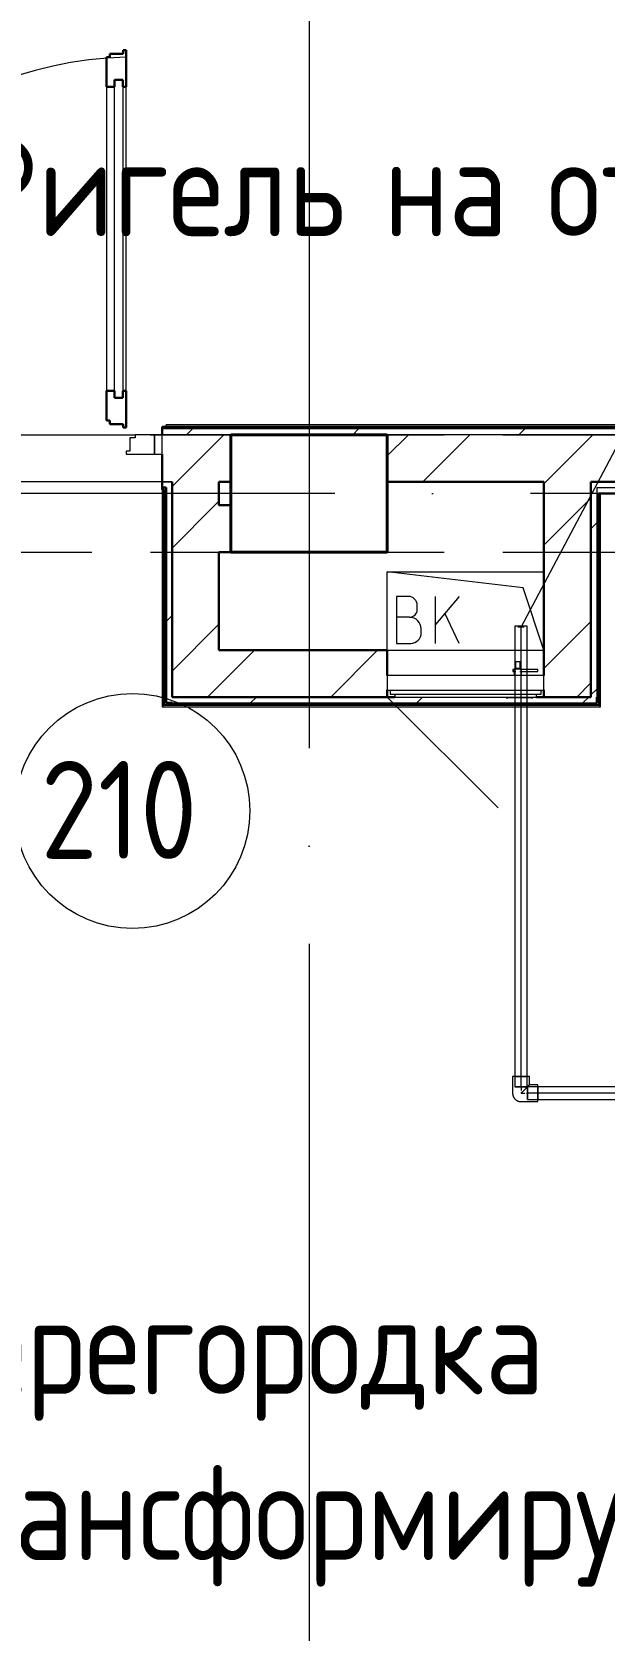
# Model space of a CAD drawing. Header units: millimetres. Extents: x -88595 to 880822, y -1054509 to -148035.
# Drawn here: x 289455 to 290917, y -279604 to -275523 of the extents above; entities that cross this region are included whole.
import ezdxf

# ---------------------------------------------------------------- set-up
doc = ezdxf.new("R2010")
doc.units = ezdxf.units.MM
for name, pattern in [('$4$ADSK_Осевая', [14, 10, -2, 0, -2]), ('ADSK_Линия сетки', [25, 20, -2.5, 0, -2.5]), ('ADSK_Сверху', [4.5, 3, -1.5])]:
    doc.linetypes.add(name, pattern=pattern)
for name, color, linetype, lineweight in [('Аннотация', 7, 'Continuous', 20), ('Двери', 7, 'Continuous', 9), ('Линии', 7, 'Continuous', 9), ('Марки помещений', 7, 'Continuous', 20), ('Несущие колонны', 7, 'Continuous', 18), ('Оборудование', 7, 'Continuous', 18), ('Ограждение', 7, 'Continuous', 9), ('Оси', 7, 'Continuous', 9), ('Перекрытие', 7, 'Continuous', 18), ('Стены наружные', 7, 'Continuous', 18), ('Стены штриховка', 7, 'Continuous', 9), ('Трубопровод', 7, 'Continuous', 18), ('Трубопроводы', 7, 'Continuous', 18)]:
    doc.layers.add(name, color=color, linetype=linetype, lineweight=lineweight)
doc.layers.add('Двери открывание', color=7, linetype='Continuous', lineweight=9, true_color=0xc0c0c0)
doc.styles.add('GOST Common_2', font='GOST_Common.ttf', dxfattribs={"width": 0.9, "height": 350})

# ---------------------------------------------------------------- blocks, each defined once
blk = doc.blocks.new('$0$ADSK_Полипропилен_Отвод - Универсальный-3258870-В_Координация_2 этаж ОВ3')
at = {"layer": 'Трубопроводы', "color": 24, "true_color": 0xa52900}
for p, q in [((-21.5, 42.5), (-21.5, 21.5)), ((21.5, 42.5), (-21.5, 42.5)), ((21.5, 42.5), (-21.5, 42.5)), ((-16, 42.5), (-16, 16.5)), ((-16, 42.5), (0, 42.5)), ((0, 42.5), (16, 42.5)), ((16, 16.5), (16, 42.5)), ((21.5, 0), (21.5, 42.5)), ((-21.5, 21.5), (-42.5, 21.5)), ((-42.5, 21.5), (-42.5, -21.5)), ((-42.5, 21.5), (-42.5, -21.5)), ((-16.5, 16), (-42.5, 16)), ((-42.5, 0), (-42.5, 16)), ((-16.5, 16), (-16.5, 0)), ((-16.5, 0), (-16.5, -16)), ((0, 16.5), (-16, 16.5)), ((16, 16.5), (0, 16.5)), ((-42.5, -16), (-42.5, 0)), ((-42.5, -16), (-16.5, -16)), ((-42.5, -21.5), (0, -21.5))]:
    blk.add_line(p, q, dxfattribs=at)
at = {"layer": 'Трубопроводы', "color": 24, "true_color": 0xa52900, "flags": 128}
blk.add_lwpolyline([(0, -21.5), (0.9, -21.5), (1.7, -21.4), (2.6, -21.3), (3.4, -21.2), (4.3, -21.1), (5.1, -20.9), (5.9, -20.7), (6.8, -20.4), (7.6, -20.1), (8.4, -19.8), (9.2, -19.5), (9.9, -19.1), (10.7, -18.7), (11.4, -18.2), (12.1, -17.7), (12.8, -17.2), (13.5, -16.7), (14.2, -16.2), (14.8, -15.6), (15.4, -15), (16, -14.4), (16.6, -13.7), (17.1, -13), (17.6, -12.3), (18.1, -11.6), (18.5, -10.9), (19, -10.1), (19.4, -9.4), (19.7, -8.6), (20, -7.8), (20.3, -7), (20.6, -6.2), (20.8, -5.3), (21, -4.5), (21.2, -3.7), (21.3, -2.8), (21.4, -1.9), (21.5, -1.1), (21.5, -0.2), (21.5, 0)], dxfattribs=at)
at = {"layer": 'Трубопроводы', "color": 24, "true_color": 0xa52900}
for points, knots in [([(0, 0), (-1.2, 1.2), (-3.6, 3.6), (-6.6, 6.6), (-8.9, 8.9), (-10.6, 10.6), (-12, 12), (-13.1, 13.1), (-13.9, 13.9), (-14.6, 14.6), (-15.4, 15.4), (-16.1, 16.1), (-16.8, 16.8), (-17.5, 17.5), (-18.1, 18.1), (-18.7, 18.7), (-19.2, 19.2), (-19.7, 19.7), (-20.3, 20.3), (-20.9, 20.9), (-21.4, 21.4), (-21.5, 21.5), (-21.5, 21.5)], [0, 0, 0, 0, 0.125, 0.25, 0.3125, 0.375, 0.4375, 0.46875, 0.5, 0.53125, 0.5625, 0.59375, 0.625, 0.65625, 0.6875, 0.71875, 0.75, 0.78125, 0.8125, 0.875, 0.9375, 1, 1, 1, 1]), ([(-21.5, 21.5), (-21.5, 21.5), (-21.4, 21.4), (-20.9, 20.9), (-20.3, 20.3), (-19.7, 19.7), (-19.2, 19.2), (-18.7, 18.7), (-18.1, 18.1), (-17.5, 17.5), (-16.8, 16.8), (-16.1, 16.1), (-15.4, 15.4), (-14.6, 14.6), (-13.9, 13.9), (-13.1, 13.1), (-12, 12), (-10.6, 10.6), (-8.9, 8.9), (-6.6, 6.6), (-3.6, 3.6), (-1.2, 1.2), (0, 0)], [0, 0, 0, 0, 0.0625, 0.125, 0.1875, 0.21875, 0.25, 0.28125, 0.3125, 0.34375, 0.375, 0.40625, 0.4375, 0.46875, 0.5, 0.53125, 0.5625, 0.625, 0.6875, 0.75, 0.875, 1, 1, 1, 1])]:
    blk.add_open_spline(points, degree=3, knots=knots, dxfattribs=at)
blk = doc.blocks.new('2 этаж')
at = {"lineweight": 18}
for p, q in [((320044.3, 650865.6), (319697.5, 650906.5)), ((319697.5, 650706.5), (319697.5, 650906.5)), ((319697.5, 650906.5), (320097.5, 650906.5)), ((319750.8, 650843.7), (319720.8, 650843.7)), ((319720.8, 650843.7), (319720.8, 650723.7)), ((319880.8, 650843.7), (319820.8, 650772.2)), ((319820.8, 650723.7), (319820.8, 650843.7)), ((320097.5, 650706.5), (320044.3, 650865.6)), ((319754.1, 650790.4), (319720.8, 650790.4)), ((319774.1, 650810.4), (319774.1, 650820.4)), ((319880.8, 650723.7), (319844.8, 650800.9)), ((319784.1, 650750.4), (319784.1, 650760.4)), ((319720.8, 650723.7), (319757.4, 650723.7))]:
    blk.add_line(p, q, dxfattribs=at)
for centre, radius, start, end in [((319750.8, 650820.4), 23.3, 0, 90), ((319754.1, 650810.4), 20, 270, 0), ((319754.1, 650760.4), 30, 0, 90), ((319757.4, 650750.4), 26.7, 270, 0)]:
    blk.add_arc(centre, radius, start, end, dxfattribs=at)
at = {"layer": 'Двери', "lineweight": 30}
for p, q in [((318988.5, 652220.5), (318980.5, 652220.5)), ((318980.5, 652220.5), (318980.5, 652144.5)), ((319022.5, 652229.5), (318988.5, 652229.5)), ((318988.5, 652229.5), (318988.5, 652220.5)), ((319030.5, 652238.5), (319022.5, 652238.5)), ((319022.5, 652238.5), (319022.5, 652229.5)), ((319030.5, 652144.5), (319030.5, 652238.5)), ((318980.5, 652144.5), (319000.5, 652144.5)), ((319000.5, 652144.5), (319000.5, 652162.5)), ((319000.5, 652162.5), (319021.5, 652162.5)), ((319021.5, 652162.5), (319021.5, 652144.5)), ((319021.5, 652144.5), (319030.5, 652144.5)), ((318980.5, 651368.5), (318980.5, 651292.5)), ((318980.5, 651368.5), (319000.5, 651368.5)), ((319000.5, 651368.5), (319000.5, 651350.5)), ((319021.5, 651368.5), (319030.5, 651368.5)), ((319021.5, 651350.5), (319021.5, 651368.5)), ((319030.5, 651274.5), (319030.5, 651368.5)), ((319000.5, 651350.5), (319021.5, 651350.5)), ((318980.5, 651292.5), (318988.5, 651292.5)), ((318988.5, 651292.5), (318988.5, 651283.5)), ((318988.5, 651283.5), (319022.5, 651283.5)), ((319022.5, 651283.5), (319022.5, 651274.5)), ((319022.5, 651274.5), (319030.5, 651274.5))]:
    blk.add_line(p, q, dxfattribs=at)
at = {"layer": 'Двери'}
for p, q in [((318980.5, 652144.5), (318980.5, 651368.5)), ((319000.5, 651350.5), (319000.5, 652162.5)), ((319000.5, 652162.5), (319021.5, 652162.5)), ((319021.5, 652162.5), (319021.5, 651350.5)), ((319030.5, 651368.5), (319030.5, 652144.5)), ((319021.5, 651350.5), (319000.5, 651350.5)), ((319053.5, 651248.5), (319039.5, 651248.5)), ((319039.5, 651248.5), (319039.5, 651214.5)), ((319053.5, 651256.5), (319053.5, 651248.5)), ((319102.5, 651256.5), (319053.5, 651256.5)), ((319122.5, 651256.5), (319102.5, 651256.5)), ((319102.5, 651256.5), (319102.5, 651206.5)), ((319102.5, 651206.5), (319102.5, 651256.5)), ((319122.5, 651206.5), (319122.5, 651256.5)), ((319039.5, 651214.5), (319030.5, 651214.5)), ((319030.5, 651214.5), (319030.5, 651206.5)), ((319030.5, 651206.5), (319102.5, 651206.5)), ((319102.5, 651206.5), (319122.5, 651206.5))]:
    blk.add_line(p, q, dxfattribs=at)
at = {"layer": 'Двери открывание'}
blk.add_arc((319048.5, 651274.5), 946, 91.0903, 180, dxfattribs=at)
at = {"layer": 'Линии', "linetype": 'ADSK_Сверху', "ltscale": 100}
for p, q in [((311892.5, 651256.5), (345102.5, 651256.5)), ((311892.5, 650956.5), (345102.5, 650956.5))]:
    blk.add_line(p, q, dxfattribs=at)
at = {"layer": 'Марки помещений'}
blk.add_circle((319046.4, 650295.7), 300, dxfattribs=at)
at = {"layer": 'Несущие колонны', "lineweight": 40}
for p, q in [((319297.5, 651256.5), (319697.5, 651256.5)), ((319297.5, 650956.5), (319297.5, 651256.5)), ((319697.5, 651256.5), (319297.5, 651256.5)), ((319697.5, 651256.5), (319697.5, 650956.5)), ((319297.5, 651136.5), (319297.5, 650956.5)), ((319697.5, 650956.5), (319697.5, 651136.5)), ((319697.5, 650956.5), (319297.5, 650956.5)), ((319297.5, 650956.5), (319697.5, 650956.5))]:
    blk.add_line(p, q, dxfattribs=at)
at = {"layer": 'Несущие колонны'}
for p, q in [((319297.5, 651256.5), (319297.5, 651136.5)), ((319697.5, 651136.5), (319697.5, 651256.5))]:
    blk.add_line(p, q, dxfattribs=at)
at = {"layer": 'Оборудование'}
for p, q in [((320024.9, 650676.8), (320024.9, 650659.4)), ((320037.1, 650676.8), (320024.9, 650676.8)), ((320037.1, 650659.4), (320037.1, 650676.8)), ((319697.5, 650641.5), (319697.5, 650605.1)), ((320097.5, 650641.5), (319697.5, 650641.5)), ((320026.2, 650656.9), (320017.9, 650656.9)), ((320017.9, 650656.9), (320017.9, 650651.9)), ((320017.9, 650651.9), (320026.2, 650651.9)), ((320021.4, 650657.4), (320021.4, 650641.5)), ((320040.7, 650657.4), (320021.4, 650657.4)), ((320024.9, 650659.4), (320022.9, 650657.4)), ((320037.1, 650659.4), (320024.9, 650659.4)), ((320081.7, 650656.9), (320035.8, 650656.9)), ((320035.8, 650651.9), (320081.7, 650651.9)), ((320039.1, 650657.4), (320037.1, 650659.4)), ((320040.7, 650641.5), (320040.7, 650657.4)), ((320081.7, 650651.9), (320081.7, 650656.9)), ((320097.5, 650605.1), (320097.5, 650641.5)), ((319697.5, 650586.5), (319980.3, 650303.7)), ((319698.4, 650604.2), (320096.6, 650604.2)), ((319704.5, 650604.2), (319704.5, 650594.5)), ((319705.5, 650593.5), (320089.5, 650593.5)), ((319716.5, 650592), (319716.5, 650586.5)), ((319716.5, 650586.5), (320078.5, 650586.5)), ((320001, 650586.5), (320001, 650584.5)), ((320001, 650584.5), (320005, 650584.5)), ((320065.5, 650584.5), (320005, 650584.5)), ((320065.5, 650584.5), (320069.5, 650584.5)), ((320069.5, 650584.5), (320069.5, 650586.5)), ((320078.5, 650586.5), (320078.5, 650592)), ((320090.5, 650594.5), (320090.5, 650604.2))]:
    blk.add_line(p, q, dxfattribs=at)
for points, knots in [([(319697.5, 650605.1), (319697.5, 650605), (319697.5, 650604.9), (319697.6, 650604.7), (319697.8, 650604.5), (319697.9, 650604.3), (319698.1, 650604.3), (319698.2, 650604.2), (319698.3, 650604.2), (319698.4, 650604.2)], [-1, -1, -1, -1, -0.833333, -0.666667, -0.5, -0.333333, -0.25, -0.166667, 0, 0, 0, 0]), ([(319704.5, 650594.5), (319704.5, 650594.4), (319704.5, 650594.2), (319704.6, 650594), (319704.7, 650593.8), (319704.9, 650593.7), (319705, 650593.6), (319705.1, 650593.6), (319705.2, 650593.5), (319705.4, 650593.5), (319705.5, 650593.5)], [-1, -1, -1, -1, -0.833333, -0.666667, -0.541667, -0.416667, -0.333333, -0.25, -0.166667, 0, 0, 0, 0]), ([(319715, 650593.5), (319715.1, 650593.5), (319715.3, 650593.5), (319715.6, 650593.4), (319715.7, 650593.3), (319715.9, 650593.2), (319716.1, 650593.1), (319716.2, 650592.9), (319716.3, 650592.7), (319716.4, 650592.6), (319716.5, 650592.3), (319716.5, 650592.1), (319716.5, 650592)], [-1, -1, -1, -1, -0.833333, -0.75, -0.666667, -0.583333, -0.5, -0.416667, -0.333333, -0.25, -0.166667, 0, 0, 0, 0]), ([(320078.5, 650592), (320078.5, 650592.1), (320078.5, 650592.3), (320078.6, 650592.6), (320078.7, 650592.7), (320078.8, 650592.9), (320078.9, 650593.1), (320079.1, 650593.2), (320079.3, 650593.3), (320079.4, 650593.4), (320079.7, 650593.5), (320079.9, 650593.5), (320080, 650593.5)], [0, 0, 0, 0, 0.166667, 0.25, 0.333333, 0.416667, 0.5, 0.583333, 0.666667, 0.75, 0.833333, 1, 1, 1, 1]), ([(320089.5, 650593.5), (320089.6, 650593.5), (320089.8, 650593.5), (320089.9, 650593.6), (320090, 650593.6), (320090.1, 650593.7), (320090.3, 650593.8), (320090.4, 650594), (320090.5, 650594.2), (320090.5, 650594.4), (320090.5, 650594.5)], [0, 0, 0, 0, 0.166667, 0.25, 0.333333, 0.416667, 0.541667, 0.666667, 0.833333, 1, 1, 1, 1]), ([(320096.6, 650604.2), (320096.7, 650604.2), (320096.8, 650604.2), (320096.9, 650604.3), (320097.1, 650604.3), (320097.2, 650604.5), (320097.4, 650604.7), (320097.5, 650604.9), (320097.5, 650605), (320097.5, 650605.1)], [0, 0, 0, 0, 0.166667, 0.25, 0.333333, 0.5, 0.666667, 0.833333, 1, 1, 1, 1])]:
    blk.add_open_spline(points, degree=3, knots=knots, dxfattribs=at)
at = {"layer": 'Ограждение'}
for p, q in [((319132.5, 651276.5), (319132.5, 651281.5)), ((323432.5, 651281.5), (319132.5, 651281.5)), ((319122.5, 651116.5), (319122.5, 650561.5)), ((320242.5, 650561.5), (320242.5, 651106.6)), ((319122.5, 650561.5), (319127.5, 650566.5)), ((319122.5, 650561.5), (320242.5, 650561.5)), ((320242.5, 650561.5), (320237.5, 650566.5))]:
    blk.add_line(p, q, dxfattribs=at)
at = {"layer": 'Оси', "linetype": 'ADSK_Линия сетки', "ltscale": 100}
for p, q in [((319497.5, 662456.5), (319497.5, 631330.4)), ((364564.8, 651106.5), (287587.4, 651106.5))]:
    blk.add_line(p, q, dxfattribs=at)
at = {"layer": 'Перекрытие', "color": 49, "ltscale": 100, "true_color": 0x464646}
for p, q in [((319122.5, 651136.5), (317622.5, 651136.5)), ((319697.5, 650706.5), (319697.5, 650906.5)), ((319697.5, 650906.5), (320097.5, 650906.5))]:
    blk.add_line(p, q, dxfattribs=at)
at = {"layer": 'Стены наружные'}
for p, q in [((317691.5, 651256.5), (319053.5, 651256.5)), ((319297.5, 651136.5), (319297.5, 651256.5)), ((319697.5, 651256.5), (319697.5, 651136.5)), ((319122.5, 651136.5), (317622.5, 651136.5)), ((319697.5, 650706.5), (320097.5, 650706.5))]:
    blk.add_line(p, q, dxfattribs=at)
at = {"layer": 'Стены наружные', "lineweight": 30}
for p, q in [((319122.5, 651276.5), (319122.5, 651256.5)), ((323432.5, 651276.5), (319122.5, 651276.5)), ((319297.5, 651256.5), (319697.5, 651256.5)), ((319122.5, 651206.5), (319122.5, 651116.5)), ((319122.5, 651121.5), (319132.5, 651121.5)), ((319122.5, 651116.5), (319127.5, 651116.5)), ((319127.5, 651116.5), (319127.5, 650566.5)), ((319132.5, 651121.5), (319132.5, 650571.5)), ((319147.5, 650586.5), (319147.5, 651136.5)), ((319267.5, 651136.5), (319297.5, 651136.5)), ((319267.5, 651076.5), (319267.5, 651136.5)), ((319697.5, 651136.5), (320097.5, 651136.5)), ((320097.5, 651136.5), (320097.5, 650641.5)), ((320217.5, 651136.5), (322542.5, 651136.5)), ((320217.5, 650586.5), (320217.5, 651136.5)), ((319297.5, 651076.5), (319267.5, 651076.5)), ((319297.5, 650956.5), (319297.5, 651076.5)), ((320237.5, 651106.5), (320992.5, 651106.5)), ((320237.5, 650566.5), (320237.5, 651106.5)), ((319267.5, 650706.5), (319267.5, 650956.5)), ((319267.5, 650956.5), (319297.5, 650956.5)), ((319697.5, 650706.5), (319267.5, 650706.5)), ((319697.5, 650641.5), (319697.5, 650706.5)), ((319716.5, 650586.5), (319147.5, 650586.5)), ((319697.5, 650586.5), (319697.5, 650604.9)), ((320217.5, 650586.5), (320078.5, 650586.5)), ((320097.5, 650604.9), (320097.5, 650586.5)), ((320232.5, 650571.5), (320232.5, 650586.5)), ((319127.5, 650566.5), (320237.5, 650566.5)), ((319132.5, 650571.5), (319147.5, 650571.5))]:
    blk.add_line(p, q, dxfattribs=at)
at = {"layer": 'Стены наружные', "linetype": 'Continuous', "lineweight": 9}
for p, q in [((319129.2, 651271.5), (319134.2, 651276.5)), ((319159.8, 651136.5), (319279.8, 651256.5)), ((319184.9, 651256.5), (319199.9, 651271.5)), ((319199.9, 651271.5), (319204.9, 651276.5)), ((319270.6, 651271.5), (319275.6, 651276.5)), ((319341.3, 651271.5), (319346.3, 651276.5)), ((319412, 651271.5), (319417, 651276.5)), ((319482.8, 651271.5), (319487.8, 651276.5)), ((319553.5, 651271.5), (319558.5, 651276.5)), ((319609.2, 651256.5), (319624.2, 651271.5)), ((319624.2, 651271.5), (319629.2, 651276.5)), ((319694.9, 651271.5), (319699.9, 651276.5)), ((319697.5, 651202.7), (319751.3, 651256.5)), ((319765.6, 651271.5), (319770.6, 651276.5)), ((319788.5, 651136.5), (319908.5, 651256.5)), ((319836.3, 651271.5), (319841.3, 651276.5)), ((319907, 651271.5), (319912, 651276.5)), ((319977.7, 651271.5), (319982.7, 651276.5)), ((320033.4, 651256.5), (320048.4, 651271.5)), ((320048.4, 651271.5), (320053.4, 651276.5)), ((320102.8, 651136.5), (320222.8, 651256.5)), ((320119.2, 651271.5), (320124.2, 651276.5)), ((320189.9, 651271.5), (320194.9, 651276.5)), ((319147.5, 651124.2), (319159.8, 651136.5)), ((320097.5, 651131.2), (320102.8, 651136.5)), ((319147.5, 650967), (319257, 651076.5)), ((319257, 651076.5), (319267.5, 651087)), ((320097.5, 650974.1), (320217.5, 651094.1)), ((320232.5, 651102), (320237, 651106.5)), ((319127.5, 651057.7), (319132.5, 651062.7)), ((320232.5, 651031.3), (320237.5, 651036.3)), ((319127.5, 650987), (319132.5, 650992)), ((320217.5, 651016.3), (320232.5, 651031.3)), ((320232.5, 650960.6), (320237.5, 650965.6)), ((319127.5, 650916.2), (319132.5, 650921.2)), ((320232.5, 650889.9), (320237.5, 650894.9)), ((319127.5, 650845.5), (319132.5, 650850.5)), ((319132.5, 650779.8), (319147.5, 650794.8)), ((320232.5, 650819.2), (320237.5, 650824.2)), ((319127.5, 650774.8), (319132.5, 650779.8)), ((319147.5, 650652.7), (319267.5, 650772.7)), ((320144.2, 650706.5), (320217.5, 650779.8)), ((320232.5, 650748.5), (320237.5, 650753.5)), ((319127.5, 650704.1), (319132.5, 650709.1)), ((319267.5, 650615.5), (319358.5, 650706.5)), ((319552.8, 650586.5), (319672.8, 650706.5)), ((320097.5, 650659.8), (320144.2, 650706.5)), ((320232.5, 650677.7), (320237.5, 650682.7)), ((319127.5, 650633.4), (319132.5, 650638.4)), ((319238.5, 650586.5), (319267.5, 650615.5)), ((319348.4, 650571.5), (319363.4, 650586.5)), ((319772.7, 650571.5), (319787.7, 650586.5)), ((320181.4, 650586.5), (320217.5, 650622.6)), ((320197, 650571.5), (320212, 650586.5)), ((320217.5, 650592), (320232.5, 650607)), ((320232.5, 650607), (320237.5, 650612)), ((319131.3, 650566.5), (319136.3, 650571.5)), ((319202, 650566.5), (319207, 650571.5)), ((319272.7, 650566.5), (319277.7, 650571.5)), ((319343.4, 650566.5), (319348.4, 650571.5)), ((319414.2, 650566.5), (319419.2, 650571.5)), ((319484.9, 650566.5), (319489.9, 650571.5)), ((319555.6, 650566.5), (319560.6, 650571.5)), ((319626.3, 650566.5), (319631.3, 650571.5)), ((319697, 650566.5), (319702, 650571.5)), ((319767.7, 650566.5), (319772.7, 650571.5)), ((319838.4, 650566.5), (319843.4, 650571.5)), ((319909.1, 650566.5), (319914.1, 650571.5)), ((319979.8, 650566.5), (319984.8, 650571.5)), ((320050.6, 650566.5), (320055.6, 650571.5)), ((320121.3, 650566.5), (320126.3, 650571.5)), ((320192, 650566.5), (320197, 650571.5))]:
    blk.add_line(p, q, dxfattribs=at)
at = {"layer": 'Стены штриховка'}
for p, q in [((323432.5, 651271.5), (319122.5, 651271.5)), ((319297.5, 651256.5), (319122.5, 651256.5)), ((323432.5, 651256.5), (319697.5, 651256.5)), ((319122.5, 651136.5), (319147.5, 651136.5)), ((319147.5, 651136.5), (319122.5, 651136.5)), ((320232.5, 651121.5), (320992.5, 651121.5)), ((320232.5, 651121.5), (320232.5, 650586.5)), ((320232.5, 651106.5), (320237.5, 651106.5)), ((319147.5, 650571.5), (320232.5, 650571.5))]:
    blk.add_line(p, q, dxfattribs=at)
at = {"layer": 'Аннотация', "style": 'GOST Common_2', "width": 0.9}
for s, p in [('Ригель', (318628.8, 651763.4)), ('на', (319688.5, 651763.4)), ('отм', (320105.2, 651763.4)), ('Перегородка', (318445, 648806.1)), ('трансформируемая', (318445, 648382.7))]:
    blk.add_text(s, height=250, dxfattribs=at).set_placement(p)
at = {"layer": 'Марки помещений', "style": 'GOST Common_2', "width": 0.9}
blk.add_text('210', height=250, dxfattribs=at).set_placement((318811.5, 650173.4))

msp = doc.modelspace()

# ---------------------------------------------------------------- linework, layer by layer
at = {"layer": 'Аннотация'}
msp.add_line((290704.9, -277043.5), (291237.2, -276038.8), dxfattribs=at)
at = {"layer": 'Трубопровод', "color": 24, "linetype": 'Continuous', "true_color": 0xa52900}
for p, q in [((290688.9, -277040.9), (290688.9, -278217)), ((290720.9, -277040.9), (290688.9, -277040.9)), ((290720.9, -278217), (290720.9, -277040.9)), ((290688.9, -278217), (290720.9, -278217)), ((292838.8, -278217.5), (290721.4, -278217.5)), ((290721.4, -278217.5), (290721.4, -278249.5)), ((290721.4, -278249.5), (292838.8, -278249.5))]:
    msp.add_line(p, q, dxfattribs=at)
at = {"layer": 'Трубопровод', "color": 24, "true_color": 0xa52900}
for p, q in [((290704.9, -278217), (290704.9, -277040.9)), ((292838.8, -278233.5), (290721.4, -278233.5)), ((292838.8, -278233.5), (290721.4, -278233.5))]:
    msp.add_line(p, q, dxfattribs=at)
at = {"layer": 'Трубопроводы', "color": 24, "true_color": 0xa52900}
msp.add_line((290712.9, -277043.5), (290696.9, -277043.5), dxfattribs=at)
at = {"layer": 'Трубопроводы', "color": 24, "linetype": '$4$ADSK_Осевая', "true_color": 0xa52900}
for p, q in [((290704.9, -278217), (290704.9, -278233.5)), ((290704.9, -278233.5), (290721.4, -278233.5))]:
    msp.add_line(p, q, dxfattribs=at)

# ---------------------------------------------------------------- block references
at = {"layer": 'Оборудование', "color": 5, "true_color": 0x0000ff}
msp.add_blockref('2 этаж', (-29334.2, -927808.4), dxfattribs=at)
at = {"layer": 'Трубопроводы', "color": 24, "true_color": 0xa52900, "rotation": 270}
msp.add_blockref('$0$ADSK_Полипропилен_Отвод - Универсальный-3258870-В_Координация_2 этаж ОВ3', (290704.9, -278233.5), dxfattribs=at)

doc.saveas('drawing.dxf')
